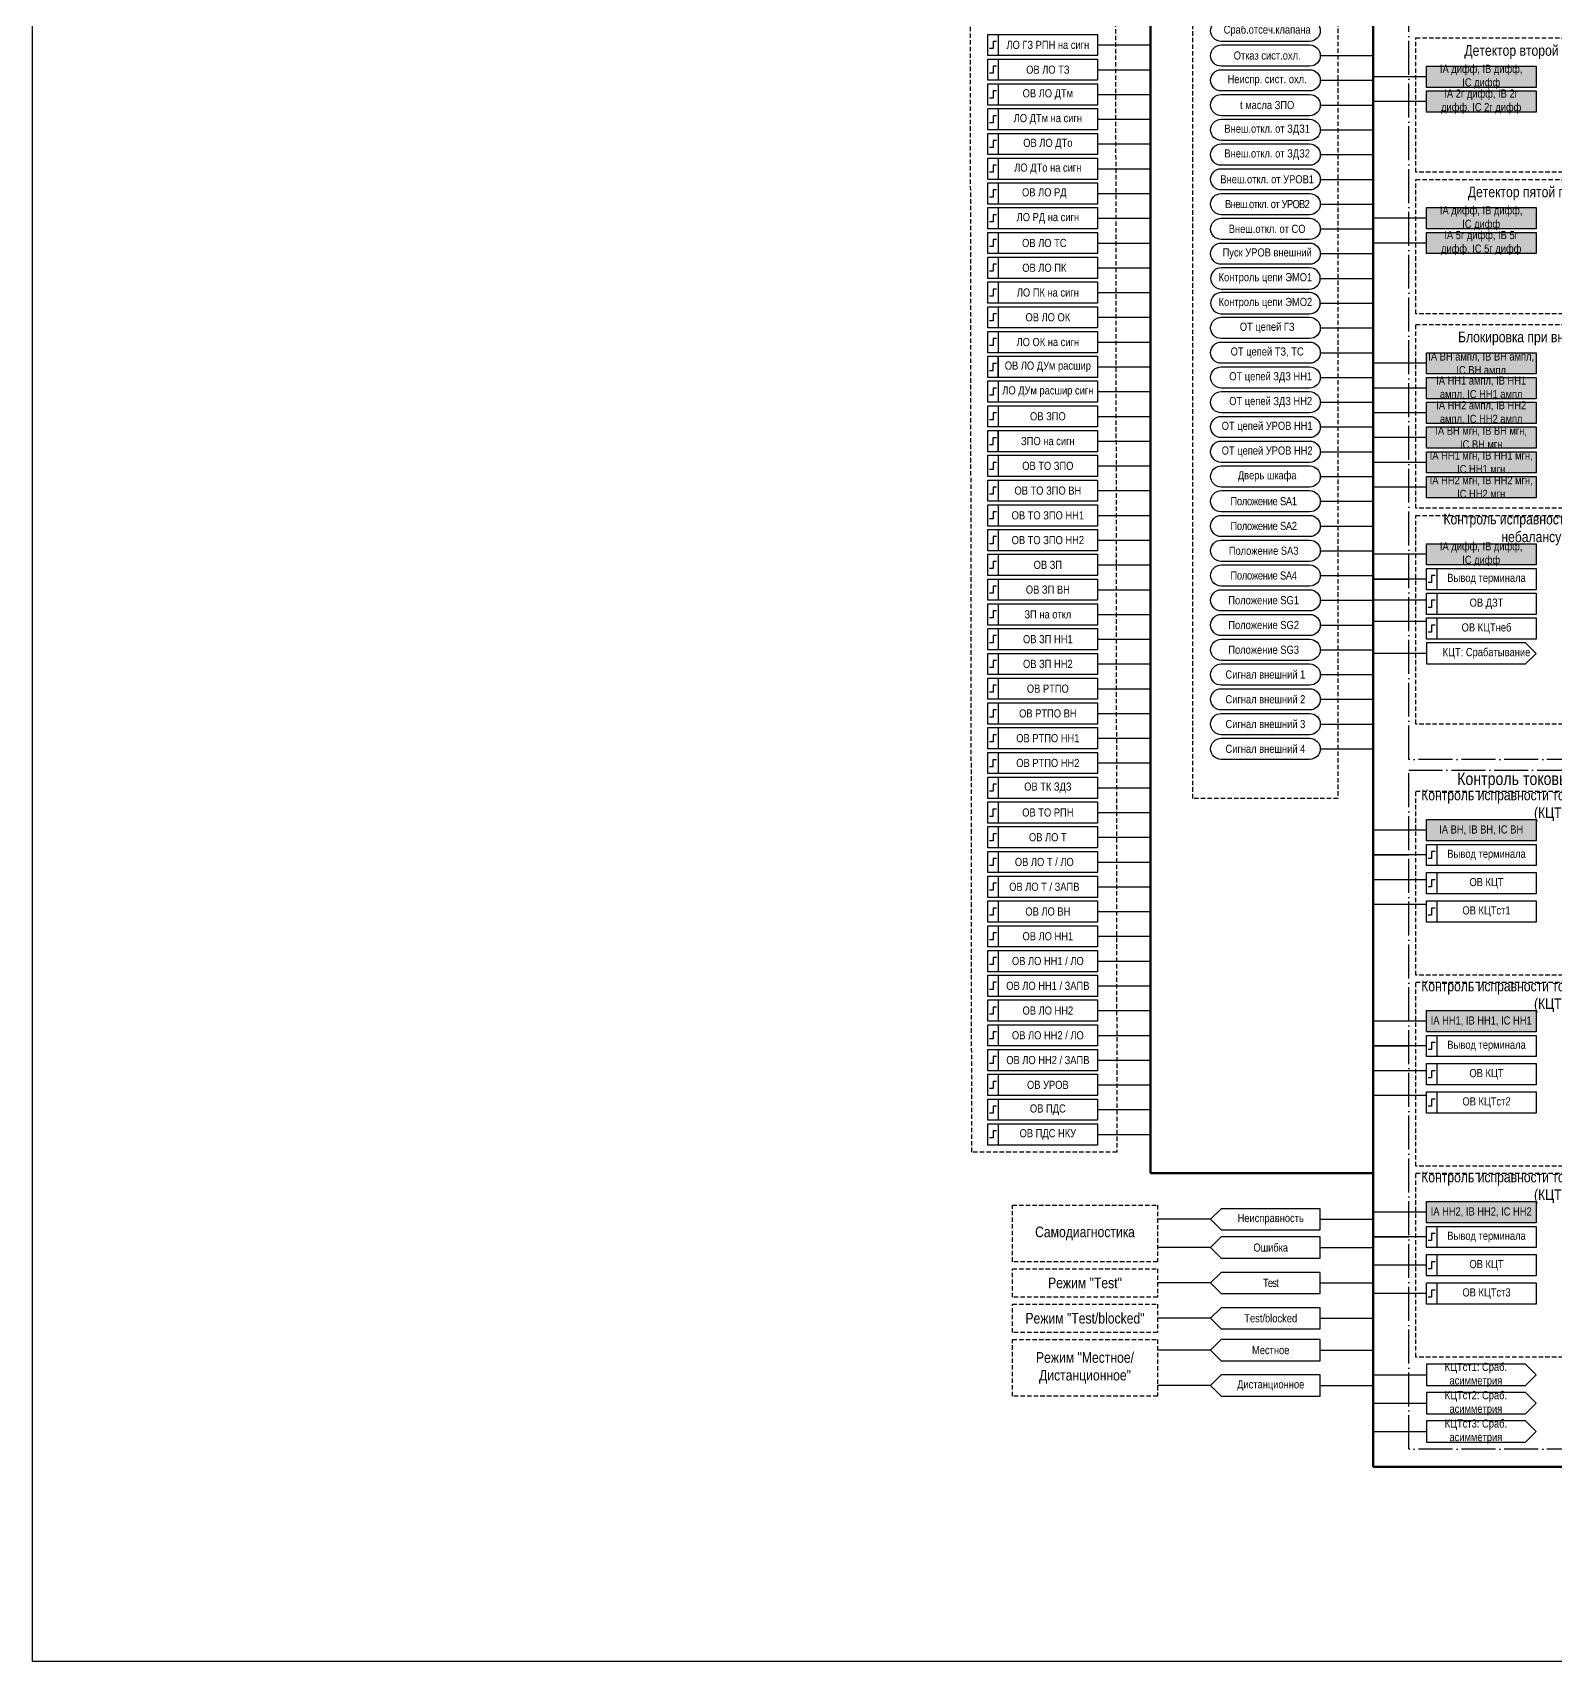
# Model space of a CAD drawing. Header units: millimetres. Extents: x -1361 to 2220, y 0 to 841.
# Drawn here: x 0 to 430.5, y 0 to 460.5 of the extents above; entities that cross this region are included whole.
import ezdxf

# ---------------------------------------------------------------- set-up
doc = ezdxf.new("R2010")
doc.units = ezdxf.units.MM
doc.linetypes.add('ACAD_ISO04W100', pattern=[30, 24, -3, 0, -3])
doc.linetypes.add('штриховая2', pattern=[0.375, 0.25, -0.125])
doc.layers.add('TEXT', color=7, linetype='Continuous', lineweight=25)
doc.layers.add('Основная', color=7, linetype='Continuous')
doc.styles.add('2.3_GOST_RD', font='ARIALN.TTF', dxfattribs={"height": 2.3})
doc.styles.add('2.5_Gost_RD', font='ARIALN.TTF', dxfattribs={"height": 2.5})
doc.styles.add('3.5_Gost_RD', font='ARIALN.TTF', dxfattribs={"height": 3.5})

msp = doc.modelspace()

# ---------------------------------------------------------------- hatches: boundary and pattern name
at = {"ltscale": 100, "true_color": 0x00cb62}
h = msp.add_hatch(color=112, dxfattribs=at)
h.dxf.hatch_style = 1
h.paths.add_polyline_path([(394, 451), (425, 451), (425, 445), (394, 445)])
h = msp.add_hatch(color=112, dxfattribs=at)
h.dxf.hatch_style = 1
h.paths.add_polyline_path([(394, 444), (425, 444), (425, 438), (394, 438)])
h = msp.add_hatch(color=112, dxfattribs=at)
h.dxf.hatch_style = 1
h.paths.add_polyline_path([(394, 411), (425, 411), (425, 405), (394, 405)])
h = msp.add_hatch(color=112, dxfattribs=at)
h.dxf.hatch_style = 1
h.paths.add_polyline_path([(394, 404), (425, 404), (425, 398), (394, 398)])
h = msp.add_hatch(color=112, dxfattribs=at)
h.dxf.hatch_style = 1
h.paths.add_polyline_path([(394, 370), (425, 370), (425, 364), (394, 364)])
h = msp.add_hatch(color=112, dxfattribs=at)
h.dxf.hatch_style = 1
h.paths.add_polyline_path([(394, 363), (425, 363), (425, 357), (394, 357)])
h = msp.add_hatch(color=112, dxfattribs=at)
h.dxf.hatch_style = 1
h.paths.add_polyline_path([(394, 356), (425, 356), (425, 350), (394, 350)])
h = msp.add_hatch(color=112, dxfattribs=at)
h.dxf.hatch_style = 1
h.paths.add_polyline_path([(394, 349), (425, 349), (425, 343), (394, 343)])
h = msp.add_hatch(color=112, dxfattribs=at)
h.dxf.hatch_style = 1
h.paths.add_polyline_path([(394, 342), (425, 342), (425, 336), (394, 336)])
h = msp.add_hatch(color=112, dxfattribs=at)
h.dxf.hatch_style = 1
h.paths.add_polyline_path([(394, 335), (425, 335), (425, 329), (394, 329)])
h = msp.add_hatch(color=112, dxfattribs=at)
h.dxf.hatch_style = 1
h.paths.add_polyline_path([(394, 316), (425, 316), (425, 310), (394, 310)])
h = msp.add_hatch(color=112, dxfattribs=at)
h.dxf.hatch_style = 1
h.paths.add_polyline_path([(394, 238), (425, 238), (425, 232), (394, 232)])
h = msp.add_hatch(color=112, dxfattribs=at)
h.dxf.hatch_style = 1
h.paths.add_polyline_path([(394, 184), (425, 184), (425, 178), (394, 178)])
h = msp.add_hatch(color=112, dxfattribs=at)
h.dxf.hatch_style = 1
h.paths.add_polyline_path([(394, 130), (425, 130), (425, 124), (394, 124)])

# ---------------------------------------------------------------- linework, layer by layer
at = {"lineweight": 100, "ltscale": 100}
for p, q in [((379, 731), (379, 55)), ((316, 574), (316, 138)), ((316, 138), (379, 138)), ((379, 55), (904, 55))]:
    msp.add_line(p, q, dxfattribs=at)
at = {"ltscale": 100}
for p, q in [((301, 457), (316, 457)), ((364, 454), (379, 454)), ((301, 450), (316, 450)), ((364, 447), (379, 447)), ((394, 448), (379, 448)), ((301, 443), (316, 443)), ((364, 440), (379, 440)), ((394, 441), (379, 441)), ((301, 436), (316, 436)), ((364, 433), (379, 433)), ((301, 429), (316, 429)), ((364, 426), (379, 426)), ((301, 422), (316, 422)), ((301, 415), (316, 415)), ((364, 419), (379, 419)), ((364, 412), (379, 412)), ((301, 408), (316, 408)), ((394, 408), (379, 408)), ((301, 401), (316, 401)), ((364, 405), (379, 405)), ((394, 401), (379, 401)), ((364, 398), (379, 398)), ((301, 394), (316, 394)), ((301, 387), (316, 387)), ((364, 391), (379, 391)), ((364, 384), (379, 384)), ((301, 380), (316, 380)), ((364, 377), (379, 377)), ((301, 373), (316, 373)), ((364, 370), (379, 370)), ((301, 366), (316, 366)), ((394, 367), (379, 367)), ((364, 363), (379, 363)), ((394, 360), (379, 360)), ((301, 359), (316, 359)), ((364, 356), (379, 356)), ((301, 352), (316, 352)), ((394, 353), (379, 353)), ((364, 349), (379, 349)), ((394, 346), (379, 346)), ((301, 345), (316, 345)), ((364, 342), (379, 342)), ((301, 338), (316, 338)), ((394, 339), (379, 339)), ((364, 335), (379, 335)), ((394, 332), (379, 332)), ((301, 331), (316, 331)), ((364, 328), (379, 328)), ((301, 324), (316, 324)), ((364, 321), (379, 321)), ((301, 317), (316, 317)), ((364, 314), (379, 314)), ((301, 310), (316, 310)), ((394, 313), (379, 313)), ((364, 307), (379, 307)), ((394, 306), (379, 306)), ((379, 306), (389, 306)), ((301, 303), (316, 303)), ((364, 300), (379, 300)), ((394, 300), (379, 300)), ((301, 296), (316, 296)), ((364, 293), (379, 293)), ((394, 294), (379, 294)), ((301, 289), (316, 289)), ((364, 286), (379, 286)), ((301, 282), (316, 282)), ((394, 285), (379, 285)), ((364, 279), (379, 279)), ((301, 275), (316, 275)), ((364, 272), (379, 272)), ((301, 268), (316, 268)), ((364, 265), (379, 265)), ((301, 261), (316, 261)), ((364, 258), (379, 258)), ((301, 254), (316, 254)), ((301, 247), (316, 247)), ((301, 240), (316, 240)), ((394, 235), (379, 235)), ((301, 233), (316, 233)), ((301, 226), (316, 226)), ((394, 228), (379, 228)), ((379, 228), (389, 228)), ((301, 219), (316, 219)), ((394, 221), (379, 221)), ((301, 212), (316, 212)), ((394, 214), (379, 214)), ((301, 205), (316, 205)), ((301, 198), (316, 198)), ((301, 191), (316, 191)), ((301, 184), (316, 184)), ((394, 181), (379, 181)), ((301, 177), (316, 177)), ((394, 174), (379, 174)), ((379, 174), (389, 174)), ((301, 170), (316, 170)), ((394, 167), (379, 167)), ((301, 163), (316, 163)), ((394, 160), (379, 160)), ((301, 156), (316, 156)), ((301, 149), (316, 149)), ((364, 125), (379, 125)), ((394, 127), (379, 127)), ((394, 120), (379, 120)), ((379, 120), (389, 120)), ((364, 117), (379, 117)), ((394, 112), (379, 112)), ((364, 107), (379, 107)), ((394, 104), (379, 104)), ((364, 97), (379, 97)), ((364, 88), (379, 88)), ((379, 81), (394, 81)), ((364, 78), (379, 78)), ((379, 73), (394, 73)), ((379, 65), (394, 65))]:
    msp.add_line(p, q, dxfattribs=at)
at = {"color": 3, "ltscale": 100}
msp.add_lwpolyline([(0, 841), (1189, 841), (1189, 0), (0, 0)], close=True, dxfattribs=at)
at = {"color": 251, "linetype": 'ACAD_ISO04W100', "lineweight": 30, "ltscale": 0.4, "true_color": 0x58595b}
for points in [[(389, 731), (474, 731), (474, 255), (389, 255)], [(389, 252), (474, 252), (474, 60), (389, 60)]]:
    msp.add_lwpolyline(points, close=True, dxfattribs=at)
at = {"color": 7, "linetype": 'штриховая2', "ltscale": 5}
for points in [[(328, 606), (369, 606), (369, 244), (328, 244)], [(265, 574), (306, 574), (306.5, 144), (265.5, 144)], [(277, 129), (318, 129), (318, 113), (277, 113)], [(277, 111), (318, 111), (318, 103), (277, 103)], [(277, 101), (318, 101), (318, 93), (277, 93)], [(277, 91), (318, 91), (318, 75), (277, 75)]]:
    msp.add_lwpolyline(points, close=True, dxfattribs=at)
at = {"ltscale": 100}
for points in [[(336, 458, -1), (336, 464), (361, 464, -1), (361, 458)], [(336, 451, -1), (336, 457), (361, 457, -1), (361, 451)], [(336, 444, -1), (336, 450), (361, 450, -1), (361, 444)], [(336, 437, -1), (336, 443), (361, 443, -1), (361, 437)], [(336, 430, -1), (336, 436), (361, 436, -1), (361, 430)], [(336, 423, -1), (336, 429), (361, 429, -1), (361, 423)], [(336, 416, -1), (336, 422), (361, 422, -1), (361, 416)], [(336, 409, -1), (336, 415), (361, 415, -1), (361, 409)], [(336, 402, -1), (336, 408), (361, 408, -1), (361, 402)], [(336, 395, -1), (336, 401), (361, 401, -1), (361, 395)], [(336, 388), (361, 388, 1), (361, 394), (336, 394, 1)], [(336, 381), (361, 381, 1), (361, 387), (336, 387, 1)], [(336, 374, -1), (336, 380), (361, 380, -1), (361, 374)], [(336, 367, -1), (336, 373), (361, 373, -1), (361, 367)], [(336, 360, -1), (336, 366), (361, 366, -1), (361, 360)], [(336, 353, -1), (336, 359), (361, 359, -1), (361, 353)], [(336, 346, -1), (336, 352), (361, 352, -1), (361, 346)], [(336, 339, -1), (336, 345), (361, 345, -1), (361, 339)], [(336, 332, -1), (336, 338), (361, 338, -1), (361, 332)], [(336, 325, -1), (336, 331), (361, 331, -1), (361, 325)], [(336, 318, -1), (336, 324), (361, 324, -1), (361, 318)], [(336, 311, -1), (336, 317), (361, 317, -1), (361, 311)], [(336, 304, -1), (336, 310), (361, 310, -1), (361, 304)], [(336, 297, -1), (336, 303), (361, 303, -1), (361, 297)], [(336, 290, -1), (336, 296), (361, 296, -1), (361, 290)], [(336, 283, -1), (336, 289), (361, 289, -1), (361, 283)], [(336, 276, -1), (336, 282), (361, 282, -1), (361, 276)], [(336, 269, -1), (336, 275), (361, 275, -1), (361, 269)], [(336, 262, -1), (336, 268), (361, 268, -1), (361, 262)], [(336, 255, -1), (336, 261), (361, 261, -1), (361, 255)]]:
    msp.add_lwpolyline(points, format="xyb", close=True, dxfattribs=at)
for points in [[(270, 460), (273, 460), (273, 454), (270, 454)], [(270, 460), (301, 460), (301, 454), (270, 454)], [(270, 453), (273, 453), (273, 447), (270, 447)], [(270, 453), (301, 453), (301, 447), (270, 447)], [(394, 451), (425, 451), (425, 445), (394, 445)], [(270, 446), (273, 446), (273, 440), (270, 440)], [(270, 446), (301, 446), (301, 440), (270, 440)], [(394, 444), (425, 444), (425, 438), (394, 438)], [(270, 439), (273, 439), (273, 433), (270, 433)], [(270, 439), (301, 439), (301, 433), (270, 433)], [(270, 432), (273, 432), (273, 426), (270, 426)], [(270, 432), (301, 432), (301, 426), (270, 426)], [(270, 425), (273, 425), (273, 419), (270, 419)], [(270, 425), (301, 425), (301, 419), (270, 419)], [(270, 418), (273, 418), (273, 412), (270, 412)], [(270, 418), (301, 418), (301, 412), (270, 412)], [(270, 411), (273, 411), (273, 405), (270, 405)], [(270, 411), (301, 411), (301, 405), (270, 405)], [(394, 411), (425, 411), (425, 405), (394, 405)], [(270, 404), (273, 404), (273, 398), (270, 398)], [(270, 404), (301, 404), (301, 398), (270, 398)], [(394, 404), (425, 404), (425, 398), (394, 398)], [(270, 397), (273, 397), (273, 391), (270, 391)], [(270, 397), (301, 397), (301, 391), (270, 391)], [(270, 390), (273, 390), (273, 384), (270, 384)], [(270, 390), (301, 390), (301, 384), (270, 384)], [(270, 383), (273, 383), (273, 377), (270, 377)], [(270, 383), (301, 383), (301, 377), (270, 377)], [(270, 376), (273, 376), (273, 370), (270, 370)], [(270, 376), (301, 376), (301, 370), (270, 370)], [(270, 369), (273, 369), (273, 363), (270, 363)], [(273, 369), (301, 369), (301, 363), (273, 363)], [(394, 370), (425, 370), (425, 364), (394, 364)], [(270, 362), (273, 362), (273, 356), (270, 356)], [(270, 362), (301, 362), (301, 356), (270, 356)], [(394, 363), (425, 363), (425, 357), (394, 357)], [(270, 355), (273, 355), (273, 349), (270, 349)], [(270, 355), (301, 355), (301, 349), (270, 349)], [(394, 356), (425, 356), (425, 350), (394, 350)], [(270, 348), (273, 348), (273, 342), (270, 342)], [(273, 348), (301, 348), (301, 342), (273, 342)], [(394, 349), (425, 349), (425, 343), (394, 343)], [(270, 341), (273, 341), (273, 335), (270, 335)], [(270, 341), (301, 341), (301, 335), (270, 335)], [(394, 342), (425, 342), (425, 336), (394, 336)], [(270, 334), (273, 334), (273, 328), (270, 328)], [(270, 334), (301, 334), (301, 328), (270, 328)], [(394, 335), (425, 335), (425, 329), (394, 329)], [(270, 327), (273, 327), (273, 321), (270, 321)], [(270, 327), (301, 327), (301, 321), (270, 321)], [(270, 320), (273, 320), (273, 314), (270, 314)], [(270, 320), (301, 320), (301, 314), (270, 314)], [(394, 316), (425, 316), (425, 310), (394, 310)], [(270, 313), (273, 313), (273, 307), (270, 307)], [(270, 313), (301, 313), (301, 307), (270, 307)], [(394, 309), (397, 309), (397, 303), (394, 303)], [(394, 309), (425, 309), (425, 303), (394, 303)], [(270, 306), (273, 306), (273, 300), (270, 300)], [(270, 306), (301, 306), (301, 300), (270, 300)], [(394, 302), (397, 302), (397, 296), (394, 296)], [(394, 302), (425, 302), (425, 296), (394, 296)], [(270, 299), (273, 299), (273, 293), (270, 293)], [(270, 299), (301, 299), (301, 293), (270, 293)], [(394, 295), (397, 295), (397, 289), (394, 289)], [(394, 295), (425, 295), (425, 289), (394, 289)], [(270, 292), (273, 292), (273, 286), (270, 286)], [(270, 292), (301, 292), (301, 286), (270, 286)], [(270, 285), (273, 285), (273, 279), (270, 279)], [(270, 285), (301, 285), (301, 279), (270, 279)], [(270, 278), (273, 278), (273, 272), (270, 272)], [(270, 278), (301, 278), (301, 272), (270, 272)], [(270, 271), (273, 271), (273, 265), (270, 265)], [(270, 271), (301, 271), (301, 265), (270, 265)], [(270, 264), (273, 264), (273, 258), (270, 258)], [(270, 264), (301, 264), (301, 258), (270, 258)], [(270, 257), (301, 257), (301, 251), (270, 251)], [(270, 257), (273, 257), (273, 251), (270, 251)], [(270, 250), (273, 250), (273, 244), (270, 244)], [(270, 250), (301, 250), (301, 244), (270, 244)], [(270, 243), (301, 243), (301, 237), (270, 237)], [(270, 243), (273, 243), (273, 237), (270, 237)], [(270, 236), (273, 236), (273, 230), (270, 230)], [(270, 236), (301, 236), (301, 230), (270, 230)], [(394, 238), (425, 238), (425, 232), (394, 232)], [(394, 231), (397, 231), (397, 225), (394, 225)], [(394, 231), (425, 231), (425, 225), (394, 225)], [(270, 229), (273, 229), (273, 223), (270, 223)], [(270, 229), (301, 229), (301, 223), (270, 223)], [(270, 222), (273, 222), (273, 216), (270, 216)], [(270, 222), (301, 222), (301, 216), (270, 216)], [(394, 223), (397, 223), (397, 217), (394, 217)], [(394, 223), (425, 223), (425, 217), (394, 217)], [(270, 215), (273, 215), (273, 209), (270, 209)], [(270, 215), (301, 215), (301, 209), (270, 209)], [(394, 215), (397, 215), (397, 209), (394, 209)], [(394, 215), (425, 215), (425, 209), (394, 209)], [(270, 208), (273, 208), (273, 202), (270, 202)], [(270, 208), (301, 208), (301, 202), (270, 202)], [(270, 201), (273, 201), (273, 195), (270, 195)], [(270, 201), (301, 201), (301, 195), (270, 195)], [(270, 194), (273, 194), (273, 188), (270, 188)], [(270, 194), (301, 194), (301, 188), (270, 188)], [(270, 187), (273, 187), (273, 181), (270, 181)], [(270, 187), (301, 187), (301, 181), (270, 181)], [(270, 180), (273, 180), (273, 174), (270, 174)], [(270, 180), (301, 180), (301, 174), (270, 174)], [(394, 184), (425, 184), (425, 178), (394, 178)], [(394, 177), (397, 177), (397, 171), (394, 171)], [(394, 177), (425, 177), (425, 171), (394, 171)], [(270, 173), (273, 173), (273, 167), (270, 167)], [(270, 173), (301, 173), (301, 167), (270, 167)], [(270, 166), (273, 166), (273, 160), (270, 160)], [(270, 166), (301, 166), (301, 160), (270, 160)], [(394, 169), (397, 169), (397, 163), (394, 163)], [(394, 169), (425, 169), (425, 163), (394, 163)], [(270, 159), (301, 159), (301, 153), (270, 153)], [(270, 159), (273, 159), (273, 153), (270, 153)], [(394, 161), (397, 161), (397, 155), (394, 155)], [(394, 161), (425, 161), (425, 155), (394, 155)], [(270, 152), (301, 152), (301, 146), (270, 146)], [(270, 152), (273, 152), (273, 146), (270, 146)], [(394, 130), (425, 130), (425, 124), (394, 124)], [(394, 123), (397, 123), (397, 117), (394, 117)], [(394, 123), (425, 123), (425, 117), (394, 117)], [(394, 115), (397, 115), (397, 109), (394, 109)], [(394, 115), (425, 115), (425, 109), (394, 109)], [(394, 107), (397, 107), (397, 101), (394, 101)], [(394, 107), (425, 107), (425, 101), (394, 101)]]:
    msp.add_lwpolyline(points, close=True, dxfattribs=at)
at = {"lineweight": 30, "ltscale": 100}
for points in [[(272.5, 458), (271.5, 458), (271.5, 456), (270.5, 456)], [(272.5, 451), (271.5, 451), (271.5, 449), (270.5, 449)], [(272.5, 444), (271.5, 444), (271.5, 442), (270.5, 442)], [(272.5, 437), (271.5, 437), (271.5, 435), (270.5, 435)], [(272.5, 430), (271.5, 430), (271.5, 428), (270.5, 428)], [(272.5, 423), (271.5, 423), (271.5, 421), (270.5, 421)], [(272.5, 416), (271.5, 416), (271.5, 414), (270.5, 414)], [(272.5, 409), (271.5, 409), (271.5, 407), (270.5, 407)], [(272.5, 402), (271.5, 402), (271.5, 400), (270.5, 400)], [(272.5, 395), (271.5, 395), (271.5, 393), (270.5, 393)], [(272.5, 388), (271.5, 388), (271.5, 386), (270.5, 386)], [(272.5, 381), (271.5, 381), (271.5, 379), (270.5, 379)], [(272.5, 374), (271.5, 374), (271.5, 372), (270.5, 372)], [(270.5, 365), (271.5, 365), (271.5, 367), (272.5, 367)], [(272.5, 360), (271.5, 360), (271.5, 358), (270.5, 358)], [(272.5, 353), (271.5, 353), (271.5, 351), (270.5, 351)], [(270.5, 344), (271.5, 344), (271.5, 346), (272.5, 346)], [(272.5, 339), (271.5, 339), (271.5, 337), (270.5, 337)], [(272.5, 332), (271.5, 332), (271.5, 330), (270.5, 330)], [(272.5, 325), (271.5, 325), (271.5, 323), (270.5, 323)], [(272.5, 318), (271.5, 318), (271.5, 316), (270.5, 316)], [(272.5, 311), (271.5, 311), (271.5, 309), (270.5, 309)], [(272.5, 304), (271.5, 304), (271.5, 302), (270.5, 302)], [(396.5, 307), (395.5, 307), (395.5, 305), (394.5, 305)], [(396.5, 300), (395.5, 300), (395.5, 298), (394.5, 298)], [(272.5, 297), (271.5, 297), (271.5, 295), (270.5, 295)], [(396.5, 293), (395.5, 293), (395.5, 291), (394.5, 291)], [(272.5, 290), (271.5, 290), (271.5, 288), (270.5, 288)], [(272.5, 283), (271.5, 283), (271.5, 281), (270.5, 281)], [(272.5, 276), (271.5, 276), (271.5, 274), (270.5, 274)], [(272.5, 269), (271.5, 269), (271.5, 267), (270.5, 267)], [(272.5, 262), (271.5, 262), (271.5, 260), (270.5, 260)], [(270.5, 253), (271.5, 253), (271.5, 255), (272.5, 255)], [(272.5, 248), (271.5, 248), (271.5, 246), (270.5, 246)], [(270.5, 239), (271.5, 239), (271.5, 241), (272.5, 241)], [(272.5, 234), (271.5, 234), (271.5, 232), (270.5, 232)], [(272.5, 227), (271.5, 227), (271.5, 225), (270.5, 225)], [(396.5, 229), (395.5, 229), (395.5, 227), (394.5, 227)], [(272.5, 220), (271.5, 220), (271.5, 218), (270.5, 218)], [(396.5, 221), (395.5, 221), (395.5, 219), (394.5, 219)], [(272.5, 213), (271.5, 213), (271.5, 211), (270.5, 211)], [(396.5, 213), (395.5, 213), (395.5, 211), (394.5, 211)], [(272.5, 206), (271.5, 206), (271.5, 204), (270.5, 204)], [(272.5, 199), (271.5, 199), (271.5, 197), (270.5, 197)], [(272.5, 192), (271.5, 192), (271.5, 190), (270.5, 190)], [(272.5, 185), (271.5, 185), (271.5, 183), (270.5, 183)], [(272.5, 178), (271.5, 178), (271.5, 176), (270.5, 176)], [(396.5, 175), (395.5, 175), (395.5, 173), (394.5, 173)], [(272.5, 171), (271.5, 171), (271.5, 169), (270.5, 169)], [(396.5, 167), (395.5, 167), (395.5, 165), (394.5, 165)], [(272.5, 164), (271.5, 164), (271.5, 162), (270.5, 162)], [(272.5, 157), (271.5, 157), (271.5, 155), (270.5, 155)], [(396.5, 159), (395.5, 159), (395.5, 157), (394.5, 157)], [(272.5, 150), (271.5, 150), (271.5, 148), (270.5, 148)], [(396.5, 121), (395.5, 121), (395.5, 119), (394.5, 119)], [(396.5, 113), (395.5, 113), (395.5, 111), (394.5, 111)], [(396.5, 105), (395.5, 105), (395.5, 103), (394.5, 103)]]:
    msp.add_lwpolyline(points, dxfattribs=at)
at = {"linetype": 'штриховая2', "ltscale": 5}
for points in [[(391, 459), (472, 459), (472, 421), (391, 421)], [(391, 419), (472, 419), (472, 381), (391, 381)], [(391, 378), (472, 378), (472, 326), (391, 326)], [(391, 324), (472, 324), (472, 265), (391, 265)], [(391, 246), (472, 246), (472, 194), (391, 194)], [(391, 192), (472, 192), (472, 140), (391, 140)], [(391, 138), (472, 138), (472, 86), (391, 86)]]:
    msp.add_lwpolyline(points, close=True, dxfattribs=at)
at = {"ltscale": 100}
for points in [[(333, 125), (318, 125)], [(364, 128), (336, 128), (333, 125), (336, 122), (364, 122), (364, 128)], [(364, 120), (336, 120), (333, 117), (336, 114), (364, 114), (364, 120)], [(333, 117), (318, 117)], [(333, 107), (318, 107)], [(364, 110), (336, 110), (333, 107), (336, 104), (364, 104), (364, 110)], [(333, 97), (318, 97)], [(364, 100), (336, 100), (333, 97), (336, 94), (364, 94), (364, 100)], [(333, 88), (318, 88)], [(364, 91), (336, 91), (333, 88), (336, 85), (364, 85), (364, 91)], [(364, 81), (336, 81), (333, 78), (336, 75), (364, 75), (364, 81)], [(333, 78), (318, 78)]]:
    msp.add_lwpolyline(points, dxfattribs=at)
at = {"layer": 'Основная', "ltscale": 100}
for points in [[(394, 288), (394, 282), (422, 282), (425, 285), (422, 288)], [(394, 84), (394, 78), (422, 78), (425, 81), (422, 84)], [(394, 76), (394, 70), (422, 70), (425, 73), (422, 76)], [(394, 68), (394, 62), (422, 62), (425, 65), (422, 68)]]:
    msp.add_lwpolyline(points, close=True, dxfattribs=at)

# ---------------------------------------------------------------- texts
at = {"ltscale": 100, "char_height": 2.3, "attachment_point": 5, "style": '2.5_Gost_RD'}
for s, insert, width in [('\\A1;Сраб.отсеч.клапана', (349, 461), 31), ('\\A1;Отказ сист.охл.', (349, 454), 31), ('\\A1;Неиспр. сист. охл.', (349, 447), 29.7748), ('Внеш.откл. от ЗДЗ1', (349, 433), 28.7717), ('Внеш.откл. от ЗДЗ2', (349, 426), 28.4003), ('Внеш.откл. от УРОВ1', (349, 419), 29.0175), ('{\\T0.9;Внеш.откл. от УРОВ2}', (349, 412), 29.0175), ('Внеш.откл. от СО', (349, 405), 29.0175), ('Пуск УРОВ внешний', (349, 398), 31), ('ОВ ЛО ДУм расшир', (287, 366), 28), ('ОТ цепей ЗДЗ НН1', (350, 363), 31), ('ЛО ДУм расшир сигн', (287, 359), 28), ('ОТ цепей ЗДЗ НН2', (350, 356), 31), ('ОТ цепей УРОВ НН1', (349, 349), 31), ('ОТ цепей УРОВ НН2', (349, 342), 31), ('Вывод терминала', (411, 306), 28), ('Сигнал внешний 1', (348.5, 279), 31), ('Сигнал внешний 2', (348.5, 272), 31), ('Сигнал внешний 3', (348.5, 265), 31), ('Сигнал внешний 4', (348.5, 258), 31), ('ОВ ТК ЗДЗ ', (287, 247), 28), ('ОВ ТО РПН ', (287, 240), 28), ('Вывод терминала', (411, 228), 28), ('Вывод терминала', (411, 174), 28), ('ОВ ПДС', (287, 156), 28), ('ОВ ПДС НКУ', (287, 149), 28), ('Вывод терминала', (411, 120), 28)]:
    msp.add_mtext(s, dxfattribs=dict(at, insert=insert, width=width))
at = {"color": 128, "ltscale": 100, "true_color": 0x0b6436, "attachment_point": 5, "style": '3.5_Gost_RD'}
for s, insert, char_height, width in [('Детектор второй гармоники (Д2Г)', (431.5, 455), 3, 81), ('Детектор пятой гармоники (Д5Г)', (431.5, 415), 3, 81), ('Блокировка при внешних КЗ (БВКЗ)', (431.5, 374), 3, 81), ('Контроль исправности токовых цепей по небалансу (КЦТнеб)', (431.5, 320), 3, 81), ('Контроль токовых цепей (КЦТ)', (431.5, 249), 3.5, 85), ('Контроль исправности токовых цепей стороны 1 (КЦТст1)', (431.5, 242), 3, 81), ('Контроль исправности токовых цепей стороны 2 (КЦТст2)', (431.5, 188), 3, 81), ('Контроль исправности токовых цепей стороны 3 (КЦТст3)', (431.5, 134), 3, 81)]:
    msp.add_mtext(s, dxfattribs=dict(at, insert=insert, char_height=char_height, width=width))
at = {"color": 0, "ltscale": 100, "char_height": 2.3, "attachment_point": 5, "style": '2.5_Gost_RD'}
for s, insert, width in [('{\\C256;IA дифф, IB дифф, IC дифф}', (409.5, 448), 23.725), ('{\\C256;ОВ ЛО ТЗ}', (287, 450), 28), ('{\\C256;ОВ ЛО ДТм}', (287, 443), 28), ('{\\C256;IA 2г дифф, IB 2г дифф, IC 2г дифф}', (409.5, 441), 29.1365), ('{\\C256;ЛО ДТм на сигн}', (287, 436), 28), ('{\\C256;ОВ ЛО ДТо}', (287, 429), 28), ('{\\C256;ЛО ДТо на сигн}', (287, 422), 28), ('{\\C256;ОВ ЛО РД}', (286, 415), 28), ('{\\C256;IA дифф, IB дифф, IC дифф}', (409.5, 408), 23.725), ('{\\C256;ЛО РД на сигн}', (287, 408), 28), ('{\\C256;ОВ ЛО ТС}', (286, 401), 28), ('{\\C256;IA 5г дифф, IB 5г дифф, IC 5г дифф}', (409.5, 401), 29.1365), ('{\\C256;ОВ ЛО ПК}', (286, 394), 28), ('{\\C256;ЛО ПК на сигн}', (287, 387), 28), ('{\\C256;ОВ ЛО ОК}', (287, 380), 28), ('{\\C256;ЛО ОК на сигн}', (287, 373), 28), ('{\\C256;IA ВН ампл, IB ВН ампл, IC ВН ампл}', (409.5, 367), 31), ('{\\C256;IA НН1 ампл, IB НН1 ампл, IC НН1 ампл}', (409.5, 360), 31.5052), ('{\\C256;IA НН2 ампл, IB НН2 ампл, IC НН2 ампл}', (409.5, 353), 31.5052), ('{\\C256;ЗПО на сигн}', (287, 345), 28), ('{\\C256;IA ВН мгн, IB ВН мгн, IC ВН мгн}', (409.5, 346), 26.1583), ('{\\C256;IA НН1 мгн, IB НН1 мгн, IC НН1 мгн}', (409.5, 339), 29.86), ('{\\C256;IA НН2 мгн, IB НН2 мгн, IC НН2 мгн}', (409.5, 332), 29.86), ('{\\C256;IA дифф, IB дифф, IC дифф}', (409.5, 313), 23.725), ('{\\C256;IA ВН, IB ВН, IC ВН}', (409.5, 235), 31), ('{\\C256;IA НН1, IB НН1, IC НН1}', (409.5, 181), 31), ('{\\C256;IA НН2, IB НН2, IC НН2}', (409.5, 127), 31)]:
    msp.add_mtext(s, dxfattribs=dict(at, insert=insert, width=width))
at = {"layer": 'TEXT', "color": 0, "ltscale": 100, "char_height": 2.3, "width": 28, "attachment_point": 5}
for s, insert, style in [('{\\C256;ЛО ГЗ РПН на сигн}', (287, 457), '2.5_Gost_RD'), ('{\\C256;ОВ ЗПО}', (287, 352), '2.5_Gost_RD'), ('{\\C256;ОВ ТО ЗПО}', (287, 338), '2.5_Gost_RD'), ('{\\C256;ОВ ЗП}', (287, 310), '2.5_Gost_RD'), ('{\\C256;ОВ ДЗТ}', (411, 299), '2.5_Gost_RD'), ('{\\C256;ЗП на откл}', (287, 296), '2.5_Gost_RD'), ('{\\C256;ОВ РТПО}', (287, 275), '2.5_Gost_RD'), ('{\\C256;ОВ ЛО Т}', (287, 233), '2.5_Gost_RD'), ('{\\C256;ОВ ЛО Т / ЛО}', (286, 226), '2.5_Gost_RD'), ('{\\C256;ОВ КЦТ}', (411, 220), '2.5_Gost_RD'), ('{\\C256;ОВ ЛО ВН}', (287, 212), '2.5_Gost_RD'), ('{\\C256;ОВ ЛО НН1}', (287, 205), '2.5_Gost_RD'), ('{\\C256;ОВ ЛО НН1 / ЛО}', (287, 198), '2.5_Gost_RD'), ('{\\C256;ОВ ЛО НН2}', (287, 184), '2.5_Gost_RD'), ('{\\C256;ОВ ЛО НН2 / ЛО}', (287, 177), '2.5_Gost_RD'), ('{\\C256;ОВ КЦТ}', (411, 166), '2.5_Gost_RD'), ('{\\C256;ОВ УРОВ}', (287, 163), '2.5_Gost_RD'), ('{\\C256;ОВ КЦТ}', (411, 112), '2.5_Gost_RD'), ('{\\T0.85;\\C256;Test}', (350, 107), '2.3_GOST_RD'), ('{\\C256;Test/blocked}', (350, 97), '2.3_GOST_RD'), ('{\\C256;Местное}', (350, 88), '2.3_GOST_RD'), ('{\\C256;Дистанционное}', (350, 78), '2.3_GOST_RD')]:
    msp.add_mtext(s, dxfattribs=dict(at, insert=insert, style=style))
at = {"layer": 'TEXT', "ltscale": 100, "attachment_point": 5}
for s, insert, char_height, width, style in [('\\A1;t масла ЗПО', (349, 440), 2.3, 31, '2.5_Gost_RD'), ('Контроль цепи ЭМО1', (348.5, 391), 2.3, 31, '2.5_Gost_RD'), ('Контроль цепи ЭМО2', (348.5, 384), 2.3, 31, '2.5_Gost_RD'), ('ОТ цепей ГЗ', (349, 377), 2.3, 31, '2.5_Gost_RD'), ('ОТ цепей ТЗ, ТС', (349, 370), 2.3, 31, '2.5_Gost_RD'), ('Дверь шкафа', (349, 335), 2.3, 31, '2.5_Gost_RD'), ('{\\T0.95;Положение SA1}', (348, 328), 2.3, 31, '2.5_Gost_RD'), ('{\\T0.95;Положение SA2}', (348, 321), 2.3, 31, '2.5_Gost_RD'), ('Положение SA3', (348, 314), 2.3, 31, '2.5_Gost_RD'), ('{\\T0.95;Положение SA4}', (348, 307), 2.3, 31, '2.5_Gost_RD'), ('Положение SG1', (348, 300), 2.3, 31, '2.5_Gost_RD'), ('Положение SG2', (348, 293), 2.3, 31, '2.5_Gost_RD'), ('Положение SG3', (348, 286), 2.3, 31, '2.5_Gost_RD'), ('Неисправность', (350, 125), 2.3, 28, '2.3_GOST_RD'), ('Самодиагностика', (297.5, 121), 3, 41, '2.5_Gost_RD'), ('Ошибка', (350, 117), 2.3, 28, '2.3_GOST_RD'), ('Режим "Test" ', (297.5, 107), 3, 41, '2.5_Gost_RD'), ('Режим "Test/blocked"', (297.5, 97), 3, 41, '2.5_Gost_RD'), ('Режим "Местное/ Дистанционное"', (297.5, 83), 3, 41, '2.5_Gost_RD')]:
    msp.add_mtext(s, dxfattribs=dict(at, insert=insert, char_height=char_height, width=width, style=style))
at = {"layer": 'Основная', "color": 0, "ltscale": 100, "char_height": 2.3, "width": 28, "attachment_point": 5, "style": '2.5_Gost_RD'}
for s, insert in [('{\\C256;ОВ ТО ЗПО ВН}', (287, 331)), ('{\\C256;ОВ ТО ЗПО НН1}', (287, 324)), ('{\\C256;ОВ ТО ЗПО НН2}', (287, 317)), ('{\\C256;ОВ ЗП ВН}', (287, 303)), ('{\\C256;ОВ ЗП НН1}', (287, 289)), ('{\\C256;ОВ КЦТнеб}', (411, 292)), ('{\\C256;КЦТ: Срабатывание}', (411, 285)), ('{\\C256;ОВ ЗП НН2}', (287, 282)), ('{\\C256;ОВ РТПО ВН}', (287, 268)), ('{\\C256;ОВ РТПО НН1}', (287, 261)), ('{\\C256;ОВ РТПО НН2}', (287, 254)), ('{\\C256;ОВ ЛО Т / ЗАПВ}', (286, 219)), ('{\\C256;ОВ КЦТст1}', (411, 212)), ('{\\C256;ОВ ЛО НН1 / ЗАПВ}', (287, 191)), ('{\\C256;ОВ ЛО НН2 / ЗАПВ}', (287, 170)), ('{\\C256;ОВ КЦТст2}', (411, 158)), ('{\\C256;ОВ КЦТст3}', (411, 104)), ('{\\C256;КЦТст1: Сраб. асимметрия}', (408, 81)), ('{\\C256;КЦТст2: Сраб. асимметрия}', (408, 73)), ('{\\C256;КЦТст3: Сраб. асимметрия}', (408, 65))]:
    msp.add_mtext(s, dxfattribs=dict(at, insert=insert))

doc.saveas('drawing.dxf')
